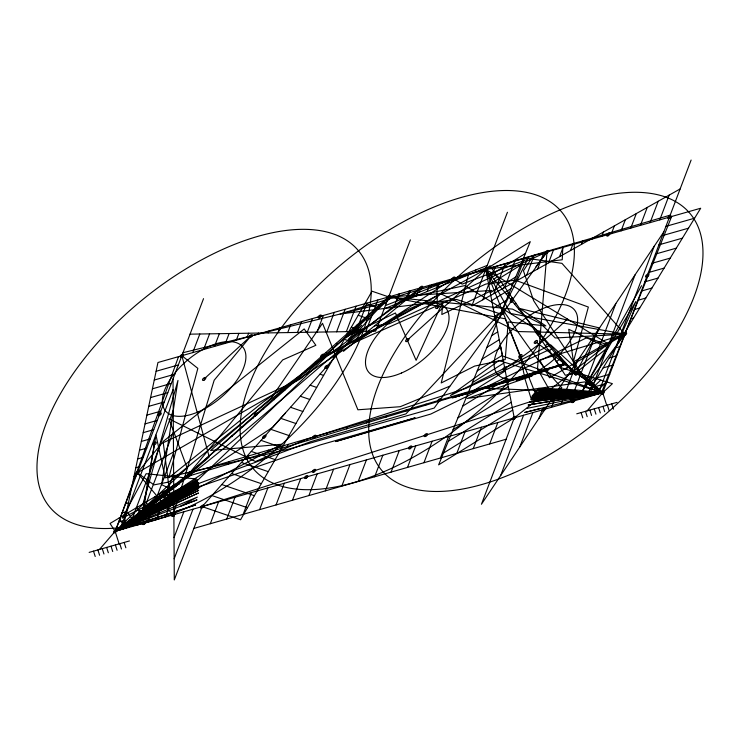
<?xml version="1.0" encoding="UTF-8"?>
<svg xmlns="http://www.w3.org/2000/svg" width="740" height="740" viewBox="0 0 740 740"><rect width="100%" height="100%" fill="white"/><g stroke="black" fill="none" stroke-linecap="round" stroke-linejoin="round"><path stroke-width="1.11" d="M562.807 247.428L562.243 259.759L485.764 269.323L340.15 313.973L456.636 299.469L499.537 313.631L405.927 413.891L310.735 441.651L163.725 496.568L115.135 531.329L99.493 549.45M154.642 443.556L143.514 509.111L174.917 484.173L143.246 508.695L187.155 467.93L168.951 418.858L255.485 461.547L305.232 439.754L465.664 388.454L548.904 349.835L565.304 375.254L580.521 372.146L602.73 392.736L606.726 405.279M122.914 529.119L157.953 362.498L700.697 208.236L584.859 397.815M468.494 274.235L441.207 382.978L474.627 366.087L505.207 359.603L508.223 321.956L545.815 325.896L520.081 308.562L599.724 328.024L576.201 372.405L607.753 347.689L568.736 329.291L575.369 374.93L555.546 352.286L575.84 374.532L536.121 329.3L464.914 285.585L403.735 298.618C323.852 359.27 251.924 429.736 171.282 489.371L161.644 484.654L177.979 380.416L142.848 504.402L115.135 531.329L119.131 543.872M173.132 514.864L214.184 380.221L250.795 336.108L204.129 378.963M115.431 531.246L178.525 356.652M208.245 470.224L209.281 467.421M228.013 464.313L228.993 461.668M247.771 458.411L248.696 455.905M267.529 452.51L268.407 450.151M287.296 446.608L288.11 444.398M307.054 440.707L307.822 438.644M326.821 434.796L327.524 432.891M346.579 428.895L347.236 427.137M366.346 422.993L366.938 421.384M386.104 417.092L386.65 415.63M405.871 411.19L406.353 409.868M425.63 405.279L426.064 404.114M445.388 399.378L445.767 398.361M465.155 393.476L465.479 392.607M484.913 387.575L485.181 386.854M504.68 381.664L504.893 381.1M203.528 298.655L115.135 531.329L110.029 523.467L190.948 475.284L189.579 473.175L388.685 296.916L491.878 290.45L441.836 314.5L442.687 302.031L416.111 360.315L395.428 312.983L345.386 337.172L360.51 324.018L346.172 337.819L361.749 325.184L348.179 339.42L364.543 328.264L353.11 343.12L485.921 284.031L515.179 280.146L588.356 307.063L573.324 361.953L623.459 334.156L517.565 331.539L440.587 293.651L323.556 356.68L169.099 481.962L153.966 484.876L137.381 472.786L161.782 443.371L294.973 381.526L453.398 278.518L462.176 284.114L527.62 259.268L502.617 309.413C521.062 336.45 539.192 363.969 561.799 387.751A37.416 18.703 -39.7 0 0 554.26 397.029L555.5 395.243L569.337 394.651L554.908 396.214L578.699 394.587M119.723 530.025L173.105 389.499M192.733 352.61L199.809 333.999M128.88 527.426L173.234 410.654M203.62 349.521L209.577 333.842M138.038 524.817L173.363 431.818M147.195 522.218L173.502 452.973M214.508 346.422L219.345 333.685M156.353 519.61L173.632 474.137M225.395 343.332L229.123 333.527M165.51 517.01L173.761 495.291M236.282 340.233L238.891 333.37M173.891 516.455L174.677 514.402M247.169 337.144L248.659 333.213M174.029 537.619L183.835 511.803M257.973 334.249L258.427 333.055M174.159 558.774L192.992 509.194M268.195 332.898L268.944 330.956M277.972 332.741L279.822 327.857M210.299 523.726L218.578 501.924M287.74 332.584L290.709 324.768M297.508 332.427L301.596 321.669M226.736 519.027L235.006 497.262M307.276 332.279L312.483 318.579M243.164 514.337L251.434 492.59M317.053 332.121L323.371 315.481M326.821 331.964L334.258 312.391M259.601 509.638L267.852 487.919M336.589 331.807L345.145 309.292M276.039 504.948L284.28 483.248M346.357 331.65L356.023 306.203M356.134 331.492L366.911 303.104M292.476 500.259L300.708 478.586M365.902 331.335L377.798 300.014M308.913 495.56L317.136 473.915M410.358 239.862L375.67 331.178L190.041 334.156M394.91 304.519L398.906 294.011M396.705 301.125L399.471 293.854M325.341 490.87L333.555 469.243M405.668 300.19L409.118 291.107M408.027 296.666L410.256 290.783M341.778 486.171L349.983 464.572M416.435 295.852L419.339 288.202M419.339 292.198L421.042 287.721L262.663 402.43L168.831 477.753L197.839 368.363L181.855 355.709L209.226 456.913L179.145 483.396L115.135 531.329L602.73 392.736L612.405 383.681L560.199 367.401L564.01 363.83L602.73 392.736L587.088 410.867M427.193 291.523L429.561 285.298M430.661 287.74L431.827 284.65M358.216 481.481L366.411 459.91M437.96 287.185L439.782 282.393M441.974 283.272L442.613 281.589M374.653 476.791L382.839 455.239M448.718 282.856L449.994 279.489M459.485 278.518L460.215 276.584M464.193 275.456L464.609 274.346M391.09 472.092L399.267 450.568M470.242 274.179L470.437 273.68M474.978 272.394L475.922 269.887M480.649 270.775L481 269.85M407.518 467.403L415.686 445.896M507.437 212.269L471.843 305.953L680.153 188.941M482.813 299.793L495.458 266.493M423.955 462.713L432.114 441.234M493.774 293.641L505.17 263.644M504.736 287.481L514.874 260.795M440.393 458.014L448.542 436.563M515.697 281.32L524.577 257.936M456.83 453.324L464.97 431.892M526.658 275.16L534.289 255.087M537.629 268.999L543.993 252.229M473.267 448.625L481.398 427.23M548.59 262.839L553.705 249.38M559.551 256.688L563.408 246.531M489.695 443.935L497.816 422.559M570.512 250.527L573.121 243.673M581.483 244.367L582.824 240.824M500.638 475.579L523.559 415.242M592.102 239.103L592.537 237.965M519.841 446.904L532.874 412.596M601.768 236.347L603.405 232.046M539.044 418.23L542.189 409.942M611.434 233.6L614.366 225.885M551.504 407.296L558.238 389.555M621.11 230.852L625.328 219.734M560.818 404.651L577.441 360.88M630.776 228.105L636.298 213.573M570.133 402.005L596.644 332.204M640.442 225.358L647.26 207.413M579.448 399.36L615.846 303.529M650.109 222.611L658.221 201.252M588.763 396.705L635.049 274.864M659.775 219.863L669.182 195.092M598.077 394.059L654.243 246.189M691.114 160.062L602.73 392.736L524.734 412.485L540.32 408.563M601.296 393.144L671.633 216.496M616.818 345.043L635.873 301.522L583.24 389.693L624.967 334.193L561.947 263.348L525.363 258.066M583.24 389.693L641.58 285.686M533.216 255.837L523.439 270.794L533.651 300.718L583.268 376.651L598.938 389.601L589.382 384.8L602.73 392.736L526.501 408.499M663.845 231.851L481.435 504.255L514.245 417.887L608.16 343.813L485.764 269.323L326.914 356.097L197.719 480.204L164.881 500.259M554.482 396.705L556.822 393.458M554.935 396.039L557.202 392.977M535.963 266.825L546.99 251.924L537.49 368.835L552.521 395.308L568.218 391.108L581.261 391.728A22.912 11.452 -39.7 0 1 580.252 392.505L555.333 395.475L554.094 397.306L564.546 395.678M555.888 394.697L557.997 391.987M557.562 392.514L559.357 390.387M559.061 390.729L560.55 389.064M285.52 412.966L272.505 427.433L115.135 531.329L195.591 504.948L115.135 531.329L189.579 473.175L564.01 363.83L485.764 269.323L490.01 265.799L560.106 367.077L564.01 363.83L188.487 476.125L189.579 473.175L390.221 298.35L388.685 296.916L372.044 291.218L240.556 519.758L202.149 506.595L174.288 579.938L173.031 378.917M565.998 369.214L568.311 367.049M571.798 371.018L572.612 370.259M576.913 373.469L577.598 372.831M581.224 376.679L583.398 374.634M585.525 379.888L589.197 376.447M589.826 383.107L594.997 378.251M594.127 386.317L600.797 380.064M598.429 389.527L606.606 381.868M407.278 340.141L485.764 269.323L530.275 241.684L438.626 464.85L514.245 417.887L485.764 269.323L670.19 215.146M489.88 274.3L493.7 271.127M493.996 279.276L497.391 276.464M498.113 284.243L501.082 281.792M502.238 289.22L504.773 287.12M506.354 294.196L508.454 292.448M510.471 299.173L512.145 297.785M514.587 304.14L515.836 303.113M518.712 309.117L519.526 308.441M530.589 324.435L531.061 324.037M534.28 329.762L535.177 329.013M537.971 335.091L539.303 333.99M541.662 340.428L543.419 338.966M545.343 345.756L547.535 343.934M549.034 351.084L551.652 348.91M552.725 356.412L555.777 353.887M556.415 361.749L559.893 358.863M343.471 351.334L421.042 287.721M142.256 513.949L158.702 503.237L142.191 513.884L153.383 507.307M123.016 526.26L189.098 483.766L122.239 518.12L146.122 473.693L196.507 479.03L147.787 510.998M153.55 507.686L170.154 497.447L153.393 507.538L169.886 496.929L153.559 507.723L197.469 480.917L115.135 531.329L197.044 499.87L180.662 506.16L197.376 497.086L115.135 531.329L179.2 483.498L115.135 531.329L198.329 493.043L115.135 531.329L179.265 483.627L115.135 531.329L198.607 490.38L115.135 531.329L189.366 485.024L115.135 531.329L165.279 505.614M159.174 503.727L142.635 514.254L170.061 497.104L169.035 496.179L206.895 484.09L320.235 444.934L415.177 417.85L335.636 441.567L430.736 414.067L587.31 337.459L608.243 345.118M153.078 507.316L169.478 496.808M153.226 507.418L169.784 496.984L142.579 514.198L159.128 503.801M169.802 497.058L142.552 514.171L169.858 496.901L142.561 514.18L169.802 497.058L153.245 507.52M153.439 507.492L170.144 497.382M487.262 277.139L525.456 253.422M488.761 284.965L520.627 265.17M490.259 292.781L515.808 276.917M139.601 515.928L189.394 485.163L123.044 526.418L197.543 480.029L115.135 531.329L198.718 488.354L181.994 497.021M491.758 300.597L510.979 288.665M493.256 308.423L506.16 300.412M494.755 316.239L501.332 312.151M491.684 335.646L497.752 331.881M486.865 347.393L499.25 339.697M482.036 359.141L500.749 347.513M477.217 370.888L502.257 355.339M472.388 382.626L503.755 363.155M467.569 394.374L505.254 370.971M462.74 406.121L506.752 378.797M457.921 417.869L508.251 386.613M453.093 429.616L509.749 394.429M448.274 441.355L511.248 402.246M443.445 453.102L512.746 410.071M181.689 491.221L197.524 481.601L115.135 531.329L281.801 444.268L210.613 450.493L271.266 398.037L322.511 323.288L357.901 409.793L400.22 406.713L449.735 386.206M164.631 502.192L197.682 482.221L115.135 531.329L198.736 486.818L182.012 495.735M165.057 501.267L115.135 531.329L198.718 485.644L182.003 494.755M165.122 501.748L115.135 531.329L198.681 484.737L181.966 493.996M165.149 502.044L115.135 531.329L170.311 497.595L163.115 441.512L304.186 328.93L315.869 345.284L282.689 359.927L185.675 477.698L142.145 513.912L155.974 435.046L165.159 477.855L288.711 449.143L434.177 408.073L546.99 251.924L389.203 323.805L374.505 325.887M181.781 491.952L197.959 482.573L115.135 531.329L165.261 503.311M181.809 492.118L198.07 482.721L115.135 531.329L198.635 484.034L181.929 493.413M181.827 492.331L198.218 482.915L115.135 531.329L165.233 502.867M165.205 502.525L115.135 531.329L198.588 483.498L181.892 492.96M384.153 308.858L486.384 267.686M385.392 305.583L487.244 265.42M537.721 399.369L202.149 506.595L388.685 296.916L512.543 309.135L540.94 323.833L555.259 337.986L624.967 334.193L549.478 377.779L539.636 359.992L624.967 334.193L510.72 313.519L485.764 269.323L537.721 399.369L602.73 392.736L550.717 344.877L450.466 395.521L498.954 360.546L602.73 392.736L528.24 404.974L602.73 392.736L535.871 341.926M467.837 393.088L451.937 397.815L563.288 364.654L453.204 397.667L548.414 369.88L516.224 380.425L532.014 376.003L467.236 398.444L584.822 381.914L602.73 392.736L529.794 402.042L602.73 392.736L593.767 387.335M193.862 528.416L506.132 439.246M156.112 371.267L178.34 364.95M665.935 226.357L694.601 218.208M154.262 380.036L174.825 374.19M662.42 235.607L688.505 228.188M152.422 388.805L171.319 383.431M658.915 244.847L682.4 238.169M150.572 397.574L167.804 392.681M655.399 254.088L676.305 248.15M148.731 406.343L164.299 401.922M651.885 263.329L670.209 258.121M146.89 415.112L160.784 411.163M648.379 272.579L664.113 268.102M145.04 423.881L157.278 420.403M644.864 281.82L658.017 278.083M143.199 432.65L153.763 429.653M641.358 291.061L651.922 288.054M141.358 441.419L150.248 438.894M637.843 300.301L645.826 298.035M139.508 450.188L146.742 448.135M634.328 309.551L639.73 308.016M137.668 458.957L143.227 457.385M630.822 318.792L633.634 317.996M135.827 467.726L139.721 466.625M133.977 476.505L136.206 475.866M621.434 337.949L623.802 337.274M132.035 485.301L132.691 485.107M615.338 347.93L620.287 346.524M128.714 494.487L130.296 494.043M609.242 357.91L616.781 355.764M125.393 503.672L128.446 502.812M603.146 367.882L613.266 365.005M122.072 512.866L126.605 511.58M597.051 377.863L609.751 374.255M118.65 522.079L124.755 520.35M590.955 387.843L606.245 383.496M89.151 552.391L129.472 540.931M576.747 413.808L617.067 402.347M182.993 352.703L386.521 302.614M562.012 393.273L534.419 394.318L602.73 392.736L502.59 355.921L500.305 345.201M483.766 388.306L602.73 392.736L531.126 399.693L602.73 392.736C581.122 390.489 559.357 387.557 537.61 389.703L538.405 388.389L576.978 390.998L550.033 391.053L535.769 392.339L536.398 390.692L602.314 392.727L561.586 393.273L533.216 395.595L534.123 393.486L602.73 392.736L531.57 398.971L560.532 395.613L602.73 392.736L537.249 390.082L602.73 392.736L560.3 396.011L531.329 399.378L525.039 379.065L520.599 357.568L505.3 318.82L388.685 296.916L300.949 378.51L137.381 472.786L173.058 515.077M365.125 303.243L378.871 307.951M358.206 315.268L369.047 318.986M351.287 327.302L359.233 330.022M344.368 339.327L349.419 341.057M337.44 351.361L339.595 352.092M329.781 363.127L330.521 363.386M319.957 374.163L323.602 375.411M310.143 385.198L316.683 387.446M300.329 396.242L309.764 399.471M290.506 407.278L302.845 411.505M280.691 418.313L295.926 423.53M270.877 429.348L288.998 435.555M261.054 440.383L282.079 447.589M251.239 451.418L275.16 459.614M241.425 462.454L268.241 471.648M231.602 473.489L261.322 483.673M221.787 484.524L254.403 495.698M211.973 495.56L247.484 507.733M378.205 306.193L379.675 307.562M367.725 315.471L369.131 316.785M357.244 324.749L358.595 325.998M346.764 334.027L348.05 335.211M336.284 343.305L337.505 344.433M325.813 352.573L326.96 353.646M315.332 361.851L316.415 362.868M304.852 371.129L305.87 372.081M294.372 380.406L295.325 381.294M283.892 389.684L284.78 390.517M273.411 398.962L274.235 399.73M262.931 408.24L263.699 408.943M252.451 417.517L253.154 418.165M241.971 426.786L242.609 427.378M231.49 436.064L232.064 436.6M221.02 445.341L221.519 445.813M181.309 479.631L181.957 480.639M163.975 491.341L164.761 492.553M154.984 496.697L156.492 499.019M145.993 502.053L148.222 505.485M137.002 507.409L139.953 511.941M128.011 512.764L131.683 518.407M119.02 518.111L123.413 524.863M611.749 403.855L613.442 409.192M607.374 405.104L609.066 410.432M602.989 406.343L604.691 411.68M598.614 407.592L600.307 412.92M594.239 408.832L595.931 414.169M589.854 410.08L591.556 415.408M585.479 411.32L587.181 416.657M581.104 412.569L582.796 417.897M124.154 542.448L125.856 547.776M119.778 543.687L121.471 549.024M115.403 544.936L117.096 550.264M111.019 546.176L112.721 551.513M106.643 547.424L108.336 552.752M102.268 548.664L103.961 554.001M97.883 549.913L99.585 555.24M93.508 551.152L95.21 556.489M436.859 283.226L437.34 307.045M567.358 318.986A183.326 91.64 -39.7 0 1 504.754 368.363M532.18 396.067L531.857 398.49L560.735 395.289L602.73 392.736L535.52 390.47L535.529 392.635L562.724 392.191L602.73 392.736L532.226 397.824L602.73 392.736L562.539 392.468L535.242 393.07L602.73 392.736L533.124 396.363L602.73 392.736L534.872 393.615L602.73 392.736L532.18 396.067M532.809 395.216L532.449 397.519L561.142 394.624L602.73 392.736L532.809 395.216M169.442 496.632L152.912 507.224L169.442 496.632M170.311 497.595L153.698 507.77L170.32 497.641M530.053 374.81A50.163 25.077 -39.7 0 0 574.619 310.079A50.163 25.077 -39.7 0 0 502.932 340.881A50.163 25.077 -39.7 0 0 530.053 374.81M512.598 473.461A200.642 100.298 -39.7 0 0 690.883 214.544A200.642 100.298 -39.7 0 0 404.114 337.755A200.642 100.298 -39.7 0 0 512.598 473.461M180.865 510.507A200.642 100.298 -39.7 0 0 359.15 251.591A200.642 100.298 -39.7 0 0 72.381 374.801A200.642 100.298 -39.7 0 0 180.865 510.507M198.32 411.847A50.163 25.077 -39.7 0 0 242.886 347.115A50.163 25.077 -39.7 0 0 171.199 377.927A50.163 25.077 -39.7 0 0 198.32 411.847M384.005 471.676A200.642 100.298 -39.7 0 0 562.289 212.759A200.642 100.298 -39.7 0 0 275.521 335.969A200.642 100.298 -39.7 0 0 384.005 471.676M401.459 373.025A50.163 25.077 -39.7 0 0 446.026 308.293A50.163 25.077 -39.7 0 0 374.338 339.096A50.163 25.077 -39.7 0 0 401.459 373.025M485.533 270.637A2.007 0.999 -39.7 0 0 487.309 268.046A2.007 0.999 -39.7 0 0 484.441 269.286A2.007 0.999 -39.7 0 0 485.533 270.637M453.167 279.84A2.007 0.999 -39.7 0 0 454.952 277.25A2.007 0.999 -39.7 0 0 452.085 278.481A2.007 0.999 -39.7 0 0 453.167 279.84M420.81 289.035A2.007 0.999 -39.7 0 0 422.596 286.445A2.007 0.999 -39.7 0 0 419.728 287.675A2.007 0.999 -39.7 0 0 420.81 289.035M388.454 298.229A2.007 0.999 -39.7 0 0 390.239 295.639A2.007 0.999 -39.7 0 0 387.371 296.879A2.007 0.999 -39.7 0 0 388.454 298.229M189.347 474.488A2.007 0.999 -39.7 0 0 191.124 471.898A2.007 0.999 -39.7 0 0 188.256 473.128A2.007 0.999 -39.7 0 0 189.347 474.488M314.158 438.043A2.007 0.999 -39.7 0 0 315.943 435.453A2.007 0.999 -39.7 0 0 313.066 436.683A2.007 0.999 -39.7 0 0 314.158 438.043M438.968 401.598A2.007 0.999 -39.7 0 0 440.753 399.008A2.007 0.999 -39.7 0 0 437.886 400.238A2.007 0.999 -39.7 0 0 438.968 401.598M563.778 365.153A2.007 0.999 -39.7 0 0 565.563 362.563A2.007 0.999 -39.7 0 0 562.696 363.793A2.007 0.999 -39.7 0 0 563.778 365.153M602.499 394.05A2.007 0.999 -39.7 0 0 604.284 391.46A2.007 0.999 -39.7 0 0 601.416 392.7A2.007 0.999 -39.7 0 0 602.499 394.05M624.736 335.516A2.007 0.999 -39.7 0 0 626.521 332.926A2.007 0.999 -39.7 0 0 623.654 334.156A2.007 0.999 -39.7 0 0 624.736 335.516M646.973 276.973A2.007 0.999 -39.7 0 0 648.758 274.383A2.007 0.999 -39.7 0 0 645.89 275.613A2.007 0.999 -39.7 0 0 646.973 276.973M669.21 218.429A2.007 0.999 -39.7 0 0 670.995 215.84A2.007 0.999 -39.7 0 0 668.127 217.079A2.007 0.999 -39.7 0 0 669.21 218.429M607.984 235.838A2.007 0.999 -39.7 0 0 609.769 233.248A2.007 0.999 -39.7 0 0 606.902 234.478A2.007 0.999 -39.7 0 0 607.984 235.838M546.758 253.237A2.007 0.999 -39.7 0 0 548.534 250.647A2.007 0.999 -39.7 0 0 545.667 251.878A2.007 0.999 -39.7 0 0 546.758 253.237M511.608 302.142A2.007 0.999 -39.7 0 0 513.394 299.552A2.007 0.999 -39.7 0 0 510.526 300.782A2.007 0.999 -39.7 0 0 511.608 302.142M537.693 333.647A2.007 0.999 -39.7 0 0 539.479 331.058A2.007 0.999 -39.7 0 0 536.611 332.288A2.007 0.999 -39.7 0 0 537.693 333.647M576.682 374.782A2.007 0.999 -39.7 0 0 578.467 372.192A2.007 0.999 -39.7 0 0 575.6 373.432A2.007 0.999 -39.7 0 0 576.682 374.782M589.595 384.421A2.007 0.999 -39.7 0 0 591.371 381.831A2.007 0.999 -39.7 0 0 588.504 383.061A2.007 0.999 -39.7 0 0 589.595 384.421M255.716 415.732A2.007 0.999 -39.7 0 0 257.492 413.151A2.007 0.999 -39.7 0 0 254.625 414.382A2.007 0.999 -39.7 0 0 255.716 415.732M322.085 356.985A2.007 0.999 -39.7 0 0 323.87 354.395A2.007 0.999 -39.7 0 0 321.003 355.625A2.007 0.999 -39.7 0 0 322.085 356.985M319.504 317.83A2.007 0.999 -39.7 0 0 321.289 315.24A2.007 0.999 -39.7 0 0 318.422 316.47A2.007 0.999 -39.7 0 0 319.504 317.83M250.564 337.421A2.007 0.999 -39.7 0 0 252.349 334.832A2.007 0.999 -39.7 0 0 249.482 336.071A2.007 0.999 -39.7 0 0 250.564 337.421M181.615 357.022A2.007 0.999 -39.7 0 0 183.4 354.432A2.007 0.999 -39.7 0 0 180.532 355.663A2.007 0.999 -39.7 0 0 181.615 357.022M159.378 415.565A2.007 0.999 -39.7 0 0 161.163 412.976A2.007 0.999 -39.7 0 0 158.295 414.206A2.007 0.999 -39.7 0 0 159.378 415.565M137.141 474.099A2.007 0.999 -39.7 0 0 138.926 471.51A2.007 0.999 -39.7 0 0 136.058 472.749A2.007 0.999 -39.7 0 0 137.141 474.099M114.904 532.643A2.007 0.999 -39.7 0 0 116.689 530.053A2.007 0.999 -39.7 0 0 113.821 531.283A2.007 0.999 -39.7 0 0 114.904 532.643M139.721 513.255A2.007 0.999 -39.7 0 0 141.506 510.665A2.007 0.999 -39.7 0 0 138.639 511.904A2.007 0.999 -39.7 0 0 139.721 513.255M164.53 493.876A2.007 0.999 -39.7 0 0 166.315 491.286A2.007 0.999 -39.7 0 0 163.447 492.516A2.007 0.999 -39.7 0 0 164.53 493.876M437.1 308.358A2.007 0.999 -39.7 0 0 438.885 305.768A2.007 0.999 -39.7 0 0 436.017 306.998A2.007 0.999 -39.7 0 0 437.1 308.358M154.41 444.87A2.007 0.999 -39.7 0 0 156.186 442.279A2.007 0.999 -39.7 0 0 153.319 443.519A2.007 0.999 -39.7 0 0 154.41 444.87M201.918 507.908A2.007 0.999 -39.7 0 0 203.704 505.318A2.007 0.999 -39.7 0 0 200.836 506.558A2.007 0.999 -39.7 0 0 201.918 507.908M305.953 478.345A2.007 0.999 -39.7 0 0 307.729 475.755A2.007 0.999 -39.7 0 0 304.861 476.986A2.007 0.999 -39.7 0 0 305.953 478.345M409.979 448.773A2.007 0.999 -39.7 0 0 411.764 446.183A2.007 0.999 -39.7 0 0 408.896 447.413A2.007 0.999 -39.7 0 0 409.979 448.773M514.013 419.201A2.007 0.999 -39.7 0 0 515.798 416.611A2.007 0.999 -39.7 0 0 512.931 417.85A2.007 0.999 -39.7 0 0 514.013 419.201M495.023 320.161A2.007 0.999 -39.7 0 0 496.808 317.571A2.007 0.999 -39.7 0 0 493.941 318.801A2.007 0.999 -39.7 0 0 495.023 320.161M543.512 410.82A2.007 0.999 -39.7 0 0 545.288 408.23A2.007 0.999 -39.7 0 0 542.42 409.461A2.007 0.999 -39.7 0 0 543.512 410.82M573.001 402.44A2.007 0.999 -39.7 0 0 574.786 399.85A2.007 0.999 -39.7 0 0 571.918 401.08A2.007 0.999 -39.7 0 0 573.001 402.44M313.779 472.166A2.007 0.999 -39.7 0 0 315.555 469.576A2.007 0.999 -39.7 0 0 312.687 470.816A2.007 0.999 -39.7 0 0 313.779 472.166M425.63 436.424A2.007 0.999 -39.7 0 0 427.415 433.834A2.007 0.999 -39.7 0 0 424.547 435.065A2.007 0.999 -39.7 0 0 425.63 436.424M537.49 400.682A2.007 0.999 -39.7 0 0 539.275 398.092A2.007 0.999 -39.7 0 0 536.408 399.322A2.007 0.999 -39.7 0 0 537.49 400.682M502.849 313.991A2.007 0.999 -39.7 0 0 504.634 311.401A2.007 0.999 -39.7 0 0 501.766 312.632A2.007 0.999 -39.7 0 0 502.849 313.991M520.174 357.337A2.007 0.999 -39.7 0 0 521.95 354.747A2.007 0.999 -39.7 0 0 519.082 355.977A2.007 0.999 -39.7 0 0 520.174 357.337M559.163 398.471A2.007 0.999 -39.7 0 0 560.948 395.882A2.007 0.999 -39.7 0 0 558.08 397.121A2.007 0.999 -39.7 0 0 559.163 398.471M580.826 396.261A2.007 0.999 -39.7 0 0 582.611 393.671A2.007 0.999 -39.7 0 0 579.744 394.91A2.007 0.999 -39.7 0 0 580.826 396.261M535.63 343.24A2.007 0.999 -39.7 0 0 537.416 340.65A2.007 0.999 -39.7 0 0 534.548 341.88A2.007 0.999 -39.7 0 0 535.63 343.24M504.513 369.686A2.007 0.999 -39.7 0 0 506.299 367.096A2.007 0.999 -39.7 0 0 503.431 368.326A2.007 0.999 -39.7 0 0 504.513 369.686M264.097 438.015A2.007 0.999 -39.7 0 0 265.882 435.425A2.007 0.999 -39.7 0 0 263.014 436.665A2.007 0.999 -39.7 0 0 264.097 438.015M326.275 368.122A2.007 0.999 -39.7 0 0 328.061 365.532A2.007 0.999 -39.7 0 0 325.193 366.772A2.007 0.999 -39.7 0 0 326.275 368.122M143.912 524.401A2.007 0.999 -39.7 0 0 145.697 521.811A2.007 0.999 -39.7 0 0 142.829 523.041A2.007 0.999 -39.7 0 0 143.912 524.401M172.91 516.15A2.007 0.999 -39.7 0 0 174.696 513.569A2.007 0.999 -39.7 0 0 171.828 514.799A2.007 0.999 -39.7 0 0 172.91 516.15M203.898 380.277A2.007 0.999 -39.7 0 0 205.683 377.687A2.007 0.999 -39.7 0 0 202.816 378.926A2.007 0.999 -39.7 0 0 203.898 380.277M407.046 341.454A2.007 0.999 -39.7 0 0 408.822 338.865A2.007 0.999 -39.7 0 0 405.955 340.095A2.007 0.999 -39.7 0 0 407.046 341.454"/></g></svg>
